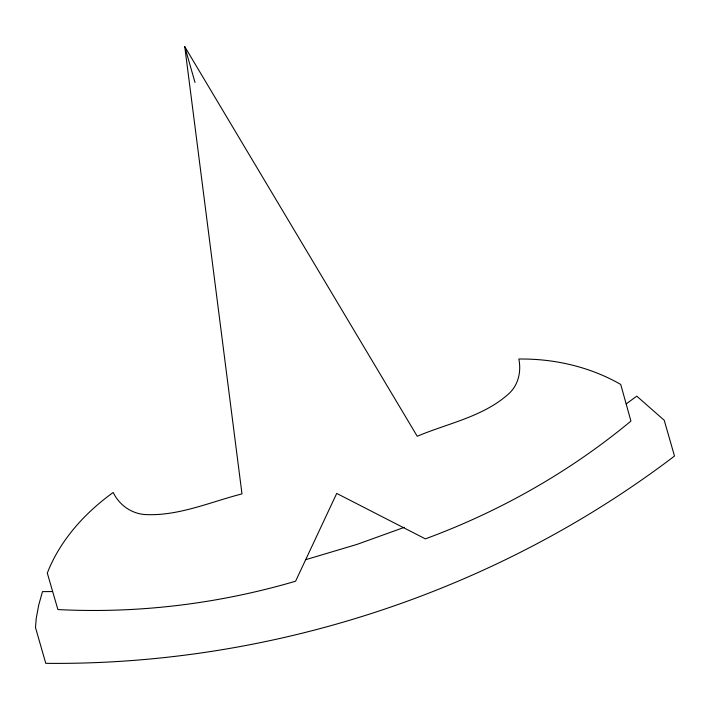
<?xml version="1.0" encoding="UTF-8"?>
<svg xmlns="http://www.w3.org/2000/svg" width="710" height="710" viewBox="0 0 710 710"><rect width="100%" height="100%" fill="white"/><g stroke="black" fill="none" stroke-linecap="round" stroke-linejoin="round"><path stroke-width="1.06" d="M626.22 403.883L636.772 396.153L664.232 420.276L674.5 456.068C495.438 592.131 270.51 665.643 45.768 663.344L35.5 627.542L36.219 618.499L38.73 605L42.485 591.625L52.38 591.563M404.301 527.352L357.068 544.375L305.77 559.666M184.76 46.656L417.231 436.26C448.054 423.222 483.927 416.628 509.301 393.269C518.593 384.509 521.335 371.206 518.832 359.029C554.217 358.559 589.939 366.777 620.726 384.438L630.933 421.083C569.855 471.786 499.822 511.457 425.361 538.863L336.709 493.415L295.617 581.162L294.552 581.517C217.952 603.899 137.625 613.688 57.892 609.553L47.304 573.077C60.013 540.292 84.845 512.895 113.209 492.465C119.28 505.227 131.962 514.076 146.198 514.608C179.266 515.939 210.55 501.899 241.986 493.903L184.76 46.656L195.019 82.458"/></g></svg>
